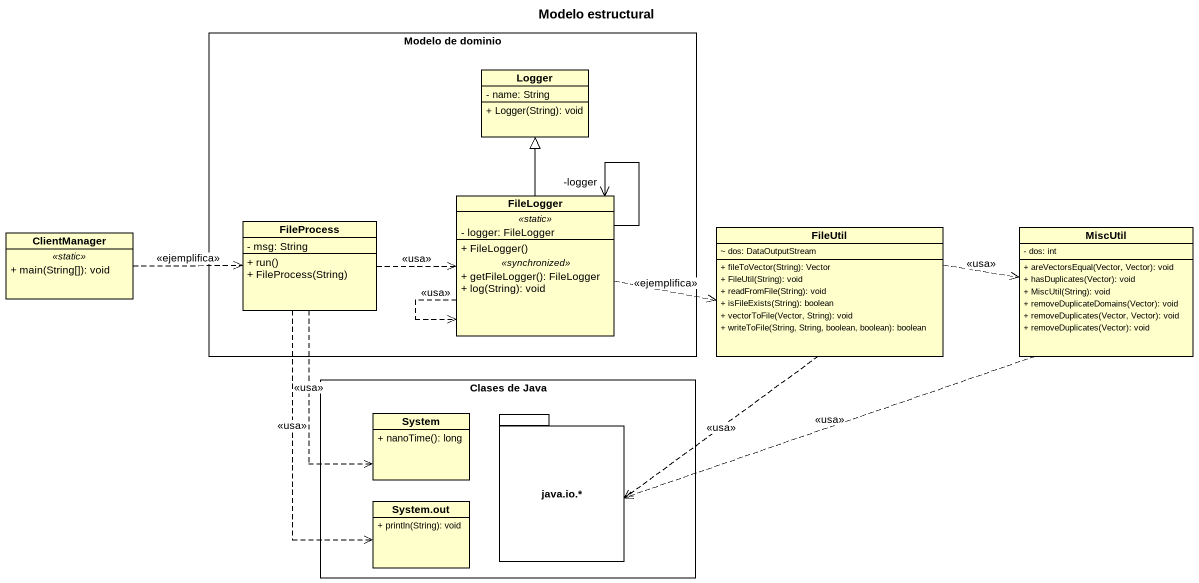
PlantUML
@startuml
title Modelo estructural
hide circle
hide empty members
skinparam classAttributeIconSize 0
rectangle "Modelo de dominio" as Modelo_de_dominio {
  class Logger {
    - name: String
    + Logger(String): void
  }
  class FileLogger {
    .. <<static>> ..
    - logger: FileLogger
    --
    + FileLogger()
    .. <<synchronized>> ..
    + getFileLogger(): FileLogger
    + log(String): void
  }
  class FileProcess {
    - msg: String
    + run()
    + FileProcess(String)
  }
}
class ClientManager {
  .. <<static>> ..
  + main(String[]): void
}
class FileUtil {
  ~ dos: DataOutputStream
  + fileToVector(String): Vector
  + FileUtil(String): void
  + readFromFile(String): void
  + isFileExists(String): boolean
  + vectorToFile(Vector, String): void
  + writeToFile(String, String, boolean, boolean): boolean
}
class MiscUtil {
  - dos: int
  + areVectorsEqual(Vector, Vector): void
  + hasDuplicates(Vector): void
  + MiscUtil(String): void
  + removeDuplicateDomains(Vector): void
  + removeDuplicates(Vector, Vector): void
  + removeDuplicates(Vector): void
}
rectangle "Clases de Java" as Clases_de_Java {
  class System {
    + nanoTime(): long
  }
  package "java.io.*" as java_io {
  }
  class "System.out" as System_out {
    + println(String): void
  }
}
FileLogger -up-|> Logger
FileLogger ..> FileLogger : <<usa>>
FileLogger --> "-logger" FileLogger
FileLogger .right.> FileUtil : <<ejemplifica>>
ClientManager .right.> FileProcess : <<ejemplifica>>
FileProcess .right.> FileLogger : <<usa>>
FileProcess ..> System : <<usa>>
FileProcess ..> System_out : <<usa>>
FileUtil .right.> MiscUtil : <<usa>>
FileUtil ..> java_io : <<usa>>
MiscUtil .left.> java_io : <<usa>>
@enduml
